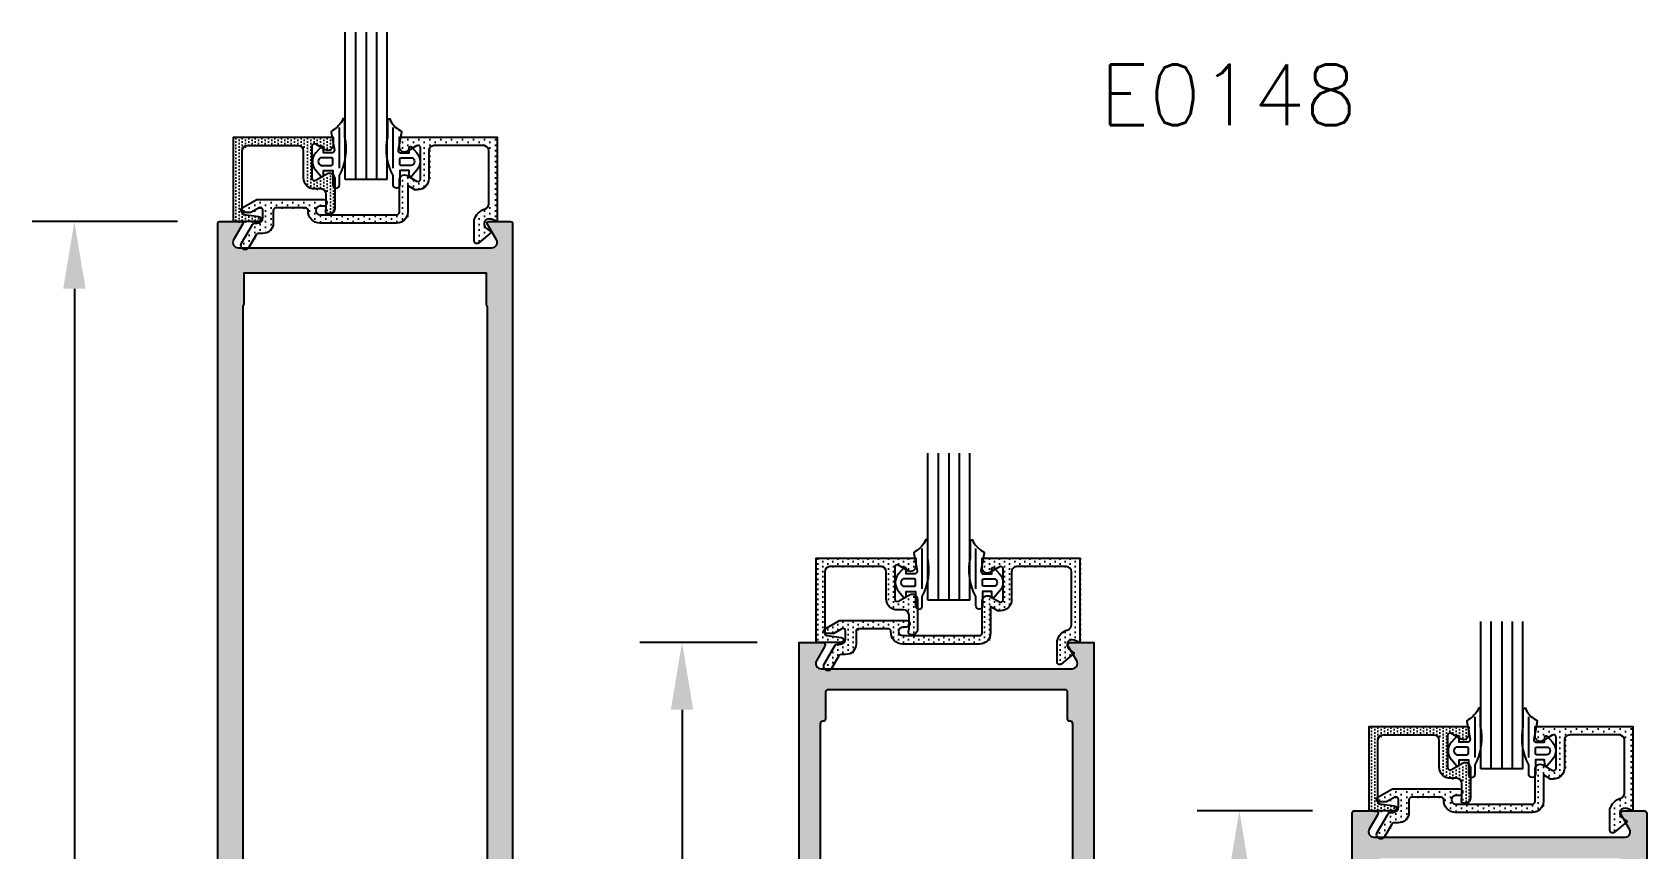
# Model space of a CAD drawing. Extents: x 0 to 130, y 0 to 90.
# Drawn here: x 63.641 to 66.039, y 34.424 to 35.636 of the extents above; entities that cross this region are included whole.
import ezdxf
from ezdxf.enums import TextEntityAlignment as Align

# ---------------------------------------------------------------- set-up
doc = ezdxf.new("R2010")
doc.units = 0
doc.header["$MEASUREMENT"] = 0
doc.header["$PDMODE"] = 3
doc.layers.get('DEFPOINTS').update_dxf_attribs({"linetype": 'CONTINUOUS'})
for name, color, linetype in [('R-ANNO-DIMS', 3, 'CONTINUOUS'), ('R-ANNO-TEXT', 6, 'CONTINUOUS'), ('R-DET1', 4, 'CONTINUOUS'), ('R-DET2', 2, 'CONTINUOUS'), ('R-OTLN', 1, 'CONTINUOUS'), ('R-PAT1', 5, 'CONTINUOUS')]:
    doc.layers.add(name, color=color, linetype=linetype)
doc.styles.get("Standard").update_dxf_attribs({"font": 'simplex'})
doc.dimstyles.new('1-4SIZE', dxfattribs={"dimtxt": 0.08, "dimasz": 0.1, "dimexe": 0.0625, "dimexo": 0.0625, "dimgap": 0.062, "dimtad": 0, "dimdec": 5, "dimlfac": 4, "dimzin": 4, "dimtxsty": 'STANDARD', "dimcen": 0, "dimclrd": 256, "dimclre": 256, "dimclrt": 256, "dimazin": 3, "dimtfac": 1, "dimtdec": 5, "dimtofl": 0, "dimtmove": 0, "dimatfit": 3, "dimtolj": 1, "dimtzin": 4})
pattern_1 = [(270, (63.045252, 31.820395), (0.0075, -0.00375), [0, -0.0075])]
pattern_2 = [(0, (63.045252, 31.820395), (0.0040625, 0.008125), [0, -0.008125])]

# ---------------------------------------------------------------- blocks, each defined once
blk = doc.blocks.new('*D105')
at = {"layer": 'DEFPOINTS', "color": 0}
for p in [(65.4339, 34.4801), (65.6052, 34.4801), (65.6092, 32.8551)]:
    blk.add_point(p, dxfattribs=at)
at = {"layer": 'R-ANNO-DIMS'}
for p, q in [((65.5427, 34.4801), (65.3714, 34.4801)), ((65.4339, 34.3801), (65.4339, 33.9296)), ((65.4339, 32.9551), (65.4339, 33.4056)), ((65.5467, 32.8551), (65.3714, 32.8551))]:
    blk.add_line(p, q, dxfattribs=at)
for points in [[(65.4172, 34.3801), (65.4505, 34.3801), (65.4339, 34.4801)], [(65.4172, 32.9551), (65.4505, 32.9551), (65.4339, 32.8551)]]:
    blk.add_solid(points, dxfattribs=at)
at = {"layer": 'R-ANNO-DIMS', "insert": (65.4339, 33.6676), "char_height": 0.08, "attachment_point": 5, "rotation": 90}
blk.add_mtext('\\A1;6 1/2"', dxfattribs=at)
blk = doc.blocks.new('*D108')
at = {"layer": 'DEFPOINTS', "color": 0}
for p in [(63.7037, 35.3551), (63.9192, 35.3551), (63.9204, 32.8551)]:
    blk.add_point(p, dxfattribs=at)
at = {"layer": 'R-ANNO-DIMS'}
for p, q in [((63.8567, 35.3551), (63.6412, 35.3551)), ((63.7037, 35.2551), (63.7037, 34.2509)), ((63.7037, 32.9551), (63.7037, 33.9593)), ((63.8579, 32.8551), (63.6412, 32.8551))]:
    blk.add_line(p, q, dxfattribs=at)
for points in [[(63.687, 35.2551), (63.7204, 35.2551), (63.7037, 35.3551)], [(63.687, 32.9551), (63.7204, 32.9551), (63.7037, 32.8551)]]:
    blk.add_solid(points, dxfattribs=at)
at = {"layer": 'R-ANNO-DIMS', "insert": (63.7037, 34.1051), "char_height": 0.08, "attachment_point": 5, "rotation": 90}
blk.add_mtext('\\A1;10"', dxfattribs=at)
blk = doc.blocks.new('*D109')
at = {"layer": 'DEFPOINTS', "color": 0}
for p in [(64.7803, 34.7301), (64.6062, 32.8551), (64.788, 32.8551)]:
    blk.add_point(p, dxfattribs=at)
at = {"layer": 'R-ANNO-DIMS'}
for p, q in [((64.7178, 34.7301), (64.5437, 34.7301)), ((64.6062, 34.6301), (64.6062, 34.0546)), ((64.6062, 32.9551), (64.6062, 33.5306)), ((64.7255, 32.8551), (64.5437, 32.8551))]:
    blk.add_line(p, q, dxfattribs=at)
for points in [[(64.5895, 34.6301), (64.6228, 34.6301), (64.6062, 34.7301)], [(64.5895, 32.9551), (64.6228, 32.9551), (64.6062, 32.8551)]]:
    blk.add_solid(points, dxfattribs=at)
at = {"layer": 'R-ANNO-DIMS', "insert": (64.6062, 33.7926), "char_height": 0.08, "attachment_point": 5, "rotation": 90}
blk.add_mtext('\\A1;7 1/2"', dxfattribs=at)

msp = doc.modelspace()

# ---------------------------------------------------------------- hatches: boundary and pattern name
at = {"layer": 'R-PAT1'}
h = msp.add_hatch(dxfattribs=at)
h.set_pattern_fill('DOTS', color=256, scale=0.0775, angle=270, style=0)
h.set_pattern_definition([(90, (65.4401453, 35.5774877), (-0.00484375, 0.002421875), [0, -0.00484375])])
edge = h.paths.add_edge_path()
edge.add_line((63.957652, 35.364773), (63.979066, 35.3621437))
edge.add_arc((63.978609, 35.3584217), 0.00375, -90, 83.0001558, ccw=False)
edge.add_line((63.978609, 35.3546717), (63.9418592, 35.3546717))
edge.add_line((63.9418592, 35.3546717), (63.9418592, 35.4796717))
edge.add_line((63.9418592, 35.4796717), (64.0896091, 35.4796717))
edge.add_line((64.0896091, 35.4796717), (64.0896095, 35.4678451))
edge.add_arc((64.0818595, 35.4678451), 0.00775, -120.0000069, 0, ccw=False)
edge.add_line((64.0779845, 35.4611334), (64.063984, 35.4692163))
edge.add_arc((64.062109, 35.4659687), 0.00375, 60.0000171, 179.9999618)
edge.add_line((64.058359, 35.4659687), (64.058359, 35.4191813))
edge.add_arc((64.062109, 35.4191813), 0.00375, 180, 299.9999638)
edge.add_line((64.063984, 35.4159337), (64.080484, 35.42546))
edge.add_arc((64.0843591, 35.4187484), 0.00775, 0, 120.0006287, ccw=False)
edge.add_line((64.0921091, 35.4187484), (64.0921091, 35.3736718))
edge.add_arc((64.0843591, 35.3736718), 0.00775, -90, 0, ccw=False)
edge.add_line((64.0843591, 35.3659218), (64.0825127, 35.3659217))
edge.add_arc((64.0825127, 35.3696717), 0.00375, 171.9497387, 270, ccw=False)
edge.add_line((64.0787997, 35.3701968), (64.0796087, 35.3759217))
edge.add_line((64.0796087, 35.3759217), (64.0796092, 35.3951814))
edge.add_arc((64.0718592, 35.3951814), 0.00775, 0, 90)
edge.add_line((64.0718592, 35.4029314), (64.0621562, 35.4029314))
edge.add_arc((64.062109, 35.4191813), 0.01625, -180.1308104, -89.8334012, ccw=False)
edge.add_line((64.045859, 35.4192184), (64.0458587, 35.4594217))
edge.add_arc((64.0381087, 35.4594217), 0.00775, 0, 90)
edge.add_line((64.0381087, 35.4671717), (63.9621095, 35.4671717))
edge.add_arc((63.9621095, 35.4594217), 0.00775, 90, 180)
edge.add_line((63.9543595, 35.4594217), (63.9543587, 35.3684951))
edge.add_arc((63.9581087, 35.3684951), 0.00375, 180, 263.0001558)
h = msp.add_hatch(dxfattribs=at)
h.set_pattern_fill('DOTS', color=256, scale=0.13, angle=270, style=0)
h.set_pattern_definition([(270, (63.045252, 31.820395), (0.008125, -0.0040625), [0, -0.008125])])
edge = h.paths.add_edge_path()
edge.add_arc((64.0757055, 35.3822364), 0.005, -90, -7.4232191, ccw=False)
edge.add_line((64.0757055, 35.3772364), (64.0702057, 35.3772365))
edge.add_arc((64.0702057, 35.3709865), 0.00625, 90, 269.9977082)
edge.add_line((64.0702055, 35.3647365), (64.1278104, 35.3647364))
edge.add_line((64.1278104, 35.3647364), (64.1844348, 35.3647364))
edge.add_arc((64.1844348, 35.3684864), 0.00375, -90, 0)
edge.add_line((64.1881848, 35.3684864), (64.1881852, 35.4161129))
edge.add_arc((64.1959352, 35.4161129), 0.00775, 60.0000115, 180, ccw=False)
edge.add_line((64.1998102, 35.4228246), (64.2138098, 35.4147417))
edge.add_arc((64.2156848, 35.4179892), 0.00375, 239.9998452, 360)
edge.add_line((64.2194348, 35.4179892), (64.2194348, 35.4634864))
edge.add_arc((64.2156848, 35.4634864), 0.00375, 0, 120.0000593)
edge.add_line((64.2138098, 35.466734), (64.1998102, 35.4586512))
edge.add_arc((64.1959352, 35.4653629), 0.00775, -180, -59.9999931, ccw=False)
edge.add_line((64.1881852, 35.4653629), (64.1881856, 35.4797364))
edge.add_line((64.1881856, 35.4797364), (64.333435, 35.4797364))
edge.add_line((64.333435, 35.4797364), (64.333435, 35.3547364))
edge.add_line((64.333435, 35.3547364), (64.3248117, 35.3581829))
edge.add_arc((64.3219356, 35.3509864), 0.00775, 68.2153908, 232.5250917)
edge.add_line((64.3172204, 35.3448359), (64.3249587, 35.3388296))
edge.add_line((64.3249587, 35.3388296), (64.3055961, 35.3225827))
edge.add_arc((64.3031854, 35.3254552), 0.00375, -180, -49.9946949, ccw=False)
edge.add_line((64.2994354, 35.3254552), (64.2994362, 35.3568466))
edge.add_arc((64.3219355, 35.3509864), 0.02325, 106.394862, 165.4011381, ccw=False)
edge.add_arc((64.3131856, 35.3807259), 0.00775, -73.6050192, 0)
edge.add_line((64.3209356, 35.3807259), (64.3209356, 35.4594865))
edge.add_arc((64.3131856, 35.4594865), 0.00775, 0, 89.9999815)
edge.add_line((64.3131856, 35.4672365), (64.239685, 35.4672365))
edge.add_arc((64.239685, 35.4594865), 0.00775, 90, 180.000037)
edge.add_line((64.231935, 35.4594865), (64.2319348, 35.4179892))
edge.add_arc((64.2156848, 35.4179892), 0.01625, -90.245403, 0, ccw=False)
edge.add_line((64.2156152, 35.4017394), (64.2113303, 35.4017392))
edge.add_line((64.2113303, 35.4017392), (64.2006854, 35.4078851))
edge.add_line((64.2006854, 35.4078851), (64.2006848, 35.3684865))
edge.add_arc((64.1844348, 35.3684865), 0.01625, -90, 0, ccw=False)
edge.add_line((64.1844348, 35.3522365), (64.0702057, 35.3522364))
edge.add_arc((64.0702057, 35.3697364), 0.0175001, 176.6276803, 270, ccw=False)
edge.add_arc((64.0489916, 35.3709857), 0.0037508, -3.3599374, 89.9947443)
edge.add_line((64.048992, 35.3747365), (64.0046852, 35.3747364))
edge.add_arc((64.0046852, 35.3709865), 0.00375, 90, 180)
edge.add_line((64.0009353, 35.3709865), (64.0009355, 35.3522364))
edge.add_arc((63.9854355, 35.3522364), 0.0155, -90, 0, ccw=False)
edge.add_line((63.9854355, 35.3367364), (63.978671, 35.3367364))
edge.add_arc((63.978671, 35.3329864), 0.00375, 90, 149.9992722)
edge.add_line((63.9754234, 35.3348615), (63.9646149, 35.3161409))
edge.add_arc((63.9591855, 35.3192364), 0.0062499, -210.3387913, -29.6895913, ccw=False)
edge.add_line((63.9537915, 35.3223933), (63.9699379, 35.3503615))
edge.add_arc((63.9731855, 35.3484864), 0.00375, 90, 149.9992722, ccw=False)
edge.add_line((63.9731855, 35.3522364), (63.977685, 35.3522364))
edge.add_arc((63.977685, 35.3599864), 0.00775, -90, 0)
edge.add_line((63.985435, 35.3599864), (63.9854345, 35.3714862))
edge.add_arc((63.9816847, 35.3714862), 0.0037497, 0, 119.9997728)
edge.add_line((63.9798099, 35.3747336), (63.9676895, 35.3677364))
edge.add_line((63.9676895, 35.3677364), (63.956685, 35.3677364))
edge.add_arc((63.956685, 35.3714864), 0.00375, -240.0000362, -90, ccw=False)
edge.add_line((63.95481, 35.374734), (63.9764652, 35.3872363))
edge.add_line((63.9764652, 35.3872363), (64.0757055, 35.3872363))
edge.add_arc((64.0757055, 35.3822364), 0.0049999, -7.4232191, 90, ccw=False)
h = msp.add_hatch(dxfattribs=at)
h.set_pattern_fill('DOTS', color=256, scale=0.13, style=0)
h.set_pattern_definition(pattern_2)
edge = h.paths.add_edge_path(flags=16)
edge.add_arc((64.3189146, 33.3695648), 0.0037517, 143.1323056, 179.9932141)
edge.add_line((64.315163, 33.3695652), (64.3151639, 33.2868165))
edge.add_arc((64.3114139, 33.2868164), 0.00375, -90, 0.0006624, ccw=False)
edge.add_line((64.3114139, 33.2830664), (64.252664, 33.2830664))
edge.add_line((64.252664, 33.2830664), (64.2445123, 33.2912181))
edge.add_arc((64.2418607, 33.2885664), 0.00375, 45, 90)
edge.add_line((64.2418607, 33.2923164), (64.028967, 33.2923164))
edge.add_arc((64.028967, 33.2885664), 0.00375, 90, 135)
edge.add_line((64.0263154, 33.2912181), (64.0181637, 33.2830664))
edge.add_line((64.0181637, 33.2830664), (63.959414, 33.2830664))
edge.add_arc((63.959414, 33.2868164), 0.00375, 179.9995032, 270, ccw=False)
edge.add_line((63.955664, 33.2868164), (63.9556647, 33.3695652))
edge.add_arc((63.9519147, 33.3695653), 0.00375, 359.9992361, 396.6237704)
edge.add_line((63.9549243, 33.3718024), (63.9549043, 33.3718293))
edge.add_arc((63.957914, 33.3740664), 0.00375, 180, 216.6237704, ccw=False)
edge.add_line((63.954164, 33.3740664), (63.954164, 35.2280665))
edge.add_arc((63.957914, 35.2280665), 0.00375, 143.1301024, 180, ccw=False)
edge.add_line((63.954914, 35.2303165), (63.9549393, 35.2303511))
edge.add_arc((63.951914, 35.2325669), 0.00375, 323.7811627, 360)
edge.add_line((63.955664, 35.2325669), (63.955664, 35.2785665))
edge.add_line((63.955664, 35.2785665), (64.135414, 35.2785665))
edge.add_line((64.135414, 35.2785665), (64.315164, 35.2785665))
edge.add_line((64.315164, 35.2785665), (64.315164, 35.2325662))
edge.add_arc((64.318914, 35.2325665), 0.00375, 180.0038197, 216.8698976)
edge.add_arc((64.3129121, 35.2280662), 0.0037516, 0.0039869, 36.8560607, ccw=False)
edge.add_line((64.3166637, 35.2280665), (64.316664, 33.3740664))
edge.add_arc((64.3129118, 33.3740674), 0.0037521, 323.1218465, 359.9849646, ccw=False)
edge = h.paths.add_edge_path()
edge.add_arc((63.920414, 32.8588165), 0.00375, 180, 270, ccw=False)
edge.add_line((63.916664, 32.8588165), (63.916664, 35.3525667))
edge.add_arc((63.919164, 35.3525667), 0.0025, 90, 180, ccw=False)
edge.add_line((63.919164, 35.3550667), (63.9517892, 35.3550667))
edge.add_arc((63.9517892, 35.3525667), 0.0025, -30.1982213, 90, ccw=False)
edge.add_line((63.95395, 35.3513093), (63.9402184, 35.3277144))
edge.add_arc((63.9469167, 35.3238162), 0.00775, 149.8017787, 270)
edge.add_line((63.9469167, 35.3160662), (64.135414, 35.3160662))
edge.add_line((64.135414, 35.3160662), (64.323911, 35.3160662))
edge.add_arc((64.323911, 35.3238162), 0.00775, 270, 390.1977677)
edge.add_line((64.3306093, 35.3277144), (64.3168779, 35.3513093))
edge.add_arc((64.3190387, 35.3525667), 0.0025, 90, 210.1977677, ccw=False)
edge.add_line((64.3190387, 35.3550667), (64.351664, 35.3550667))
edge.add_arc((64.351664, 35.3525667), 0.0025, 0, 90, ccw=False)
edge.add_line((64.354164, 35.3525667), (64.354164, 32.8628165))
edge.add_arc((64.346414, 32.8628165), 0.00775, -90, 0, ccw=False)
edge.add_line((64.346414, 32.8550665), (64.3306637, 32.8550665))
edge.add_arc((64.3306637, 32.8628165), 0.00775, 180, 270, ccw=False)
edge.add_line((64.3229137, 32.8628165), (64.3229137, 33.2455664))
edge.add_line((64.3229137, 33.2455664), (64.135414, 33.2455664))
edge.add_line((64.135414, 33.2455664), (63.947914, 33.2455664))
edge.add_line((63.947914, 33.2455664), (63.947914, 32.8588165))
edge.add_arc((63.944164, 32.8588165), 0.00375, -90, 0, ccw=False)
edge.add_line((63.944164, 32.8550665), (63.920414, 32.8550665))
h = msp.add_hatch(dxfattribs=at)
h.set_pattern_fill('DOTS', color=256, scale=0.12, angle=270, style=0)
h.set_pattern_definition(pattern_1)
edge = h.paths.add_edge_path()
edge.add_line((64.8231547, 34.7397733), (64.8445687, 34.7371439))
edge.add_arc((64.8441117, 34.7334219), 0.00375, -90, 83.0001558, ccw=False)
edge.add_line((64.8441117, 34.7296719), (64.8073619, 34.729672))
edge.add_line((64.8073619, 34.729672), (64.8073619, 34.854672))
edge.add_line((64.8073619, 34.854672), (64.9551118, 34.854672))
edge.add_line((64.9551118, 34.854672), (64.9551122, 34.8428453))
edge.add_arc((64.9473622, 34.8428453), 0.00775, -120.0000069, 0, ccw=False)
edge.add_line((64.9434872, 34.8361336), (64.9294867, 34.8442166))
edge.add_arc((64.9276117, 34.840969), 0.00375, 60.0000171, 179.9999618)
edge.add_line((64.9238617, 34.840969), (64.9238617, 34.7941816))
edge.add_arc((64.9276117, 34.7941816), 0.00375, 180, 299.9999638)
edge.add_line((64.9294867, 34.790934), (64.9459867, 34.8004603))
edge.add_arc((64.9498618, 34.7937486), 0.00775, 0, 120.0006287, ccw=False)
edge.add_line((64.9576118, 34.7937486), (64.9576118, 34.748672))
edge.add_arc((64.9498618, 34.748672), 0.00775, -90, 0, ccw=False)
edge.add_line((64.9498618, 34.740922), (64.9480154, 34.740922))
edge.add_arc((64.9480154, 34.7446719), 0.00375, 171.9497387, 270, ccw=False)
edge.add_line((64.9443024, 34.7451971), (64.9451114, 34.750922))
edge.add_line((64.9451114, 34.750922), (64.9451119, 34.7701817))
edge.add_arc((64.9373619, 34.7701817), 0.00775, 0, 90)
edge.add_line((64.9373619, 34.7779317), (64.9276589, 34.7779316))
edge.add_arc((64.9276117, 34.7941816), 0.01625, -180.1308104, -89.8334012, ccw=False)
edge.add_line((64.9113617, 34.7942187), (64.9113614, 34.834422))
edge.add_arc((64.9036114, 34.834422), 0.00775, 0, 90)
edge.add_line((64.9036114, 34.842172), (64.8276122, 34.842172))
edge.add_arc((64.8276122, 34.834422), 0.00775, 90, 180)
edge.add_line((64.8198622, 34.834422), (64.8198614, 34.7434953))
edge.add_arc((64.8236114, 34.7434953), 0.00375, 180, 263.0001558)
h = msp.add_hatch(dxfattribs=at)
h.set_pattern_fill('DOTS', color=256, scale=0.12, angle=270, style=0)
h.set_pattern_definition(pattern_1)
edge = h.paths.add_edge_path()
edge.add_arc((64.9412082, 34.7572367), 0.005, -90, -7.4232191, ccw=False)
edge.add_line((64.9412082, 34.7522367), (64.9357084, 34.7522367))
edge.add_arc((64.9357084, 34.7459867), 0.00625, 90, 269.9977082)
edge.add_line((64.9357082, 34.7397367), (64.9933131, 34.7397367))
edge.add_line((64.9933131, 34.7397367), (65.0499375, 34.7397366))
edge.add_arc((65.0499375, 34.7434866), 0.00375, -90, 0)
edge.add_line((65.0536875, 34.7434866), (65.0536879, 34.7911131))
edge.add_arc((65.0614379, 34.7911131), 0.00775, 60.0000115, 180, ccw=False)
edge.add_line((65.0653129, 34.7978248), (65.0793125, 34.7897419))
edge.add_arc((65.0811875, 34.7929895), 0.00375, 239.9998452, 360)
edge.add_line((65.0849375, 34.7929895), (65.0849375, 34.8384867))
edge.add_arc((65.0811875, 34.8384867), 0.00375, 0, 120.0000593)
edge.add_line((65.0793125, 34.8417343), (65.0653129, 34.8336514))
edge.add_arc((65.0614379, 34.8403631), 0.00775, -180, -59.9999931, ccw=False)
edge.add_line((65.0536878, 34.8403631), (65.0536883, 34.8547367))
edge.add_line((65.0536883, 34.8547367), (65.1989377, 34.8547367))
edge.add_line((65.1989377, 34.8547367), (65.1989377, 34.7297367))
edge.add_line((65.1989377, 34.7297367), (65.1903144, 34.7331832))
edge.add_arc((65.1874383, 34.7259867), 0.00775, 68.2153908, 232.5250917)
edge.add_line((65.1827231, 34.7198361), (65.1904614, 34.7138298))
edge.add_line((65.1904614, 34.7138298), (65.1710988, 34.697583))
edge.add_arc((65.1686881, 34.7004554), 0.00375, -180, -49.9946949, ccw=False)
edge.add_line((65.1649381, 34.7004554), (65.1649389, 34.7318468))
edge.add_arc((65.1874382, 34.7259867), 0.02325, 106.394862, 165.4011381, ccw=False)
edge.add_arc((65.1786883, 34.7557262), 0.00775, -73.6050192, 0)
edge.add_line((65.1864383, 34.7557262), (65.1864383, 34.8344867))
edge.add_arc((65.1786883, 34.8344867), 0.00775, 0, 89.9999815)
edge.add_line((65.1786883, 34.8422367), (65.1051877, 34.8422367))
edge.add_arc((65.1051877, 34.8344867), 0.00775, 90, 180.000037)
edge.add_line((65.0974377, 34.8344867), (65.0974375, 34.7929895))
edge.add_arc((65.0811875, 34.7929895), 0.01625, -90.245403, 0, ccw=False)
edge.add_line((65.0811179, 34.7767396), (65.076833, 34.7767395))
edge.add_line((65.076833, 34.7767395), (65.0661881, 34.7828854))
edge.add_line((65.0661881, 34.7828854), (65.0661875, 34.7434867))
edge.add_arc((65.0499375, 34.7434867), 0.01625, -90, 0, ccw=False)
edge.add_line((65.0499375, 34.7272367), (64.9357084, 34.7272366))
edge.add_arc((64.9357084, 34.7447367), 0.0175001, 176.6276803, 270, ccw=False)
edge.add_arc((64.9144943, 34.7459859), 0.0037508, -3.3599374, 89.9947443)
edge.add_line((64.9144947, 34.7497367), (64.8701879, 34.7497367))
edge.add_arc((64.8701879, 34.7459867), 0.00375, 90, 180)
edge.add_line((64.8664379, 34.7459867), (64.8664382, 34.7272367))
edge.add_arc((64.8509382, 34.7272367), 0.0155, -90, 0, ccw=False)
edge.add_line((64.8509382, 34.7117367), (64.8441737, 34.7117367))
edge.add_arc((64.8441737, 34.7079867), 0.00375, 90, 149.9992722)
edge.add_line((64.8409261, 34.7098617), (64.8301176, 34.6911411))
edge.add_arc((64.8246882, 34.6942367), 0.0062499, -210.3387913, -29.6895913, ccw=False)
edge.add_line((64.8192942, 34.6973936), (64.8354406, 34.7253617))
edge.add_arc((64.8386882, 34.7234867), 0.00375, 90, 149.9992722, ccw=False)
edge.add_line((64.8386882, 34.7272367), (64.8431877, 34.7272367))
edge.add_arc((64.8431877, 34.7349867), 0.00775, -90, 0)
edge.add_line((64.8509377, 34.7349867), (64.8509372, 34.7464865))
edge.add_arc((64.8471874, 34.7464865), 0.0037497, 0, 119.9997728)
edge.add_line((64.8453126, 34.7497339), (64.8331922, 34.7427367))
edge.add_line((64.8331922, 34.7427367), (64.8221877, 34.7427367))
edge.add_arc((64.8221877, 34.7464867), 0.00375, -240.0000362, -90, ccw=False)
edge.add_line((64.8203127, 34.7497343), (64.8419679, 34.7622366))
edge.add_line((64.8419679, 34.7622366), (64.9412082, 34.7622366))
edge.add_arc((64.9412082, 34.7572367), 0.0049999, -7.4232191, 90, ccw=False)
h = msp.add_hatch(dxfattribs=at)
h.set_pattern_fill('DOTS', color=256, scale=0.13, style=0)
h.set_pattern_definition(pattern_2)
edge = h.paths.add_edge_path(flags=16)
edge.add_arc((65.1825174, 33.3513165), 0.00375, 90, 180, ccw=False)
edge.add_line((65.1825174, 33.3550665), (65.1827674, 33.3550665))
edge.add_arc((65.1827674, 33.3588165), 0.00375, 270, 360)
edge.add_line((65.1865174, 33.3588165), (65.1865174, 34.6093165))
edge.add_arc((65.1827674, 34.6093165), 0.00375, 0, 90)
edge.add_line((65.1827674, 34.6130665), (65.1825174, 34.6130665))
edge.add_arc((65.1825174, 34.6168165), 0.00375, 180, 270, ccw=False)
edge.add_line((65.1787674, 34.6168165), (65.1787674, 34.6560665))
edge.add_arc((65.1750174, 34.6560665), 0.00375, 0, 90)
edge.add_line((65.1750174, 34.6598165), (64.8230174, 34.6598165))
edge.add_arc((64.8230174, 34.6560665), 0.00375, 90, 180)
edge.add_line((64.8192674, 34.6560665), (64.8192674, 34.6168165))
edge.add_arc((64.8155174, 34.6168165), 0.00375, -90, 0, ccw=False)
edge.add_line((64.8155174, 34.6130665), (64.8152674, 34.6130665))
edge.add_arc((64.8152674, 34.6093165), 0.00375, 90, 180)
edge.add_line((64.8115174, 34.6093165), (64.8115174, 33.3588165))
edge.add_arc((64.8152674, 33.3588165), 0.00375, 180, 270)
edge.add_line((64.8152674, 33.3550665), (64.8155924, 33.3550665))
edge.add_arc((64.8155924, 33.3513165), 0.00375, 0, 90, ccw=False)
edge.add_line((64.8193424, 33.3513165), (64.8193424, 33.2808165))
edge.add_arc((64.8230924, 33.2808165), 0.00375, 180, 270)
edge.add_line((64.8230924, 33.2770665), (64.8802891, 33.2770665))
edge.add_arc((64.8802891, 33.2808165), 0.00375, 270, 315)
edge.add_line((64.8829408, 33.2781648), (64.8962441, 33.2914681))
edge.add_arc((64.8988957, 33.2888165), 0.00375, 90, 135, ccw=False)
edge.add_line((64.8988957, 33.2925665), (65.0991391, 33.2925665))
edge.add_arc((65.0991391, 33.2888165), 0.00375, 45, 90, ccw=False)
edge.add_line((65.1017908, 33.2914681), (65.1150941, 33.2781648))
edge.add_arc((65.1177457, 33.2808165), 0.00375, 225, 270)
edge.add_line((65.1177457, 33.2770665), (65.1750174, 33.2770665))
edge.add_arc((65.1750174, 33.2808165), 0.00375, 270, 360)
edge.add_line((65.1787674, 33.2808165), (65.1787674, 33.3513165))
edge = h.paths.add_edge_path()
edge.add_line((64.7802674, 32.8628165), (64.7802674, 34.7300665))
edge.add_line((64.7802674, 34.7300665), (64.8150174, 34.7300665))
edge.add_arc((64.8150174, 34.7263165), 0.00375, -30, 90, ccw=False)
edge.add_line((64.818265, 34.7244415), (64.8057077, 34.7026915))
edge.add_arc((64.8124194, 34.6988165), 0.00775, 150, 270)
edge.add_line((64.8124194, 34.6910665), (65.1856155, 34.6910665))
edge.add_arc((65.1856155, 34.6988165), 0.00775, 270, 390)
edge.add_line((65.1923272, 34.7026915), (65.1797698, 34.7244415))
edge.add_arc((65.1830174, 34.7263165), 0.00375, 90, 210, ccw=False)
edge.add_line((65.1830174, 34.7300665), (65.2177674, 34.7300665))
edge.add_line((65.2177674, 34.7300665), (65.2177674, 32.8628165))
edge.add_arc((65.2100174, 32.8628165), 0.00775, -90, 0, ccw=False)
edge.add_line((65.2100174, 32.8550665), (65.1942674, 32.8550665))
edge.add_arc((65.1942674, 32.8628165), 0.00775, 180, 270, ccw=False)
edge.add_line((65.1865174, 32.8628165), (65.1865174, 33.2420665))
edge.add_arc((65.1827674, 33.2420665), 0.00375, 0, 90)
edge.add_line((65.1827674, 33.2458165), (64.8152674, 33.2458165))
edge.add_arc((64.8152674, 33.2420665), 0.00375, 90, 180)
edge.add_line((64.8115174, 33.2420665), (64.8115174, 32.8628165))
edge.add_arc((64.8037674, 32.8628165), 0.00775, -90, 0, ccw=False)
edge.add_line((64.8037674, 32.8550665), (64.7880174, 32.8550665))
edge.add_arc((64.7880174, 32.8628165), 0.00775, 180, 270, ccw=False)
h = msp.add_hatch(dxfattribs=at)
h.set_pattern_fill('DOTS', color=256, scale=0.0775, angle=270, style=0)
h.set_pattern_definition([(90, (67.1268004, 34.702488), (-0.00484375, 0.002421875), [0, -0.00484375])])
edge = h.paths.add_edge_path()
edge.add_line((65.644307, 34.4897733), (65.665721, 34.4871439))
edge.add_arc((65.665264, 34.4834219), 0.00375, -90, 83.0001558, ccw=False)
edge.add_line((65.665264, 34.4796719), (65.6285143, 34.479672))
edge.add_line((65.6285143, 34.479672), (65.6285143, 34.604672))
edge.add_line((65.6285143, 34.604672), (65.7762641, 34.604672))
edge.add_line((65.7762641, 34.604672), (65.7762645, 34.5928453))
edge.add_arc((65.7685145, 34.5928453), 0.00775, -120.0000069, 0, ccw=False)
edge.add_line((65.7646395, 34.5861336), (65.750639, 34.5942166))
edge.add_arc((65.748764, 34.590969), 0.00375, 60.0000171, 179.9999618)
edge.add_line((65.745014, 34.590969), (65.745014, 34.5441816))
edge.add_arc((65.748764, 34.5441816), 0.00375, 180, 299.9999638)
edge.add_line((65.750639, 34.540934), (65.767139, 34.5504603))
edge.add_arc((65.7710141, 34.5437486), 0.00775, 0, 120.0006287, ccw=False)
edge.add_line((65.7787642, 34.5437486), (65.7787641, 34.498672))
edge.add_arc((65.7710141, 34.498672), 0.00775, -90, 0, ccw=False)
edge.add_line((65.7710141, 34.490922), (65.7691678, 34.490922))
edge.add_arc((65.7691678, 34.4946719), 0.00375, 171.9497387, 270, ccw=False)
edge.add_line((65.7654548, 34.4951971), (65.7662638, 34.500922))
edge.add_line((65.7662638, 34.500922), (65.7662643, 34.5201817))
edge.add_arc((65.7585143, 34.5201817), 0.00775, 0, 90)
edge.add_line((65.7585143, 34.5279317), (65.7488113, 34.5279316))
edge.add_arc((65.748764, 34.5441816), 0.01625, -180.1308104, -89.8334012, ccw=False)
edge.add_line((65.732514, 34.5442187), (65.7325138, 34.584422))
edge.add_arc((65.7247638, 34.584422), 0.00775, 0, 90)
edge.add_line((65.7247638, 34.592172), (65.6487645, 34.592172))
edge.add_arc((65.6487645, 34.584422), 0.00775, 90, 180)
edge.add_line((65.6410145, 34.584422), (65.6410138, 34.4934953))
edge.add_arc((65.6447638, 34.4934953), 0.00375, 180, 263.0001558)
h = msp.add_hatch(dxfattribs=at)
h.set_pattern_fill('DOTS', color=256, scale=0.13, angle=270, style=0)
h.set_pattern_definition([(270, (64.731907, 30.945395), (0.008125, -0.0040625), [0, -0.008125])])
edge = h.paths.add_edge_path()
edge.add_arc((65.7623605, 34.5072367), 0.005, -90, -7.4232191, ccw=False)
edge.add_line((65.7623605, 34.5022367), (65.7568608, 34.5022367))
edge.add_arc((65.7568608, 34.4959867), 0.00625, 90, 269.9977082)
edge.add_line((65.7568605, 34.4897367), (65.8144655, 34.4897367))
edge.add_line((65.8144655, 34.4897367), (65.8710899, 34.4897366))
edge.add_arc((65.8710899, 34.4934866), 0.00375, -90, 0)
edge.add_line((65.8748399, 34.4934866), (65.8748402, 34.5411131))
edge.add_arc((65.8825902, 34.5411131), 0.00775, 60.0000115, 180, ccw=False)
edge.add_line((65.8864652, 34.5478248), (65.9004649, 34.5397419))
edge.add_arc((65.9023399, 34.5429895), 0.00375, 239.9998452, 360)
edge.add_line((65.9060898, 34.5429895), (65.9060899, 34.5884867))
edge.add_arc((65.9023399, 34.5884867), 0.00375, 0, 120.0000593)
edge.add_line((65.9004649, 34.5917343), (65.8864652, 34.5836514))
edge.add_arc((65.8825902, 34.5903631), 0.00775, -180, -59.9999931, ccw=False)
edge.add_line((65.8748402, 34.5903631), (65.8748407, 34.6047367))
edge.add_line((65.8748407, 34.6047367), (66.02009, 34.6047367))
edge.add_line((66.02009, 34.6047367), (66.02009, 34.4797367))
edge.add_line((66.02009, 34.4797367), (66.0114668, 34.4831832))
edge.add_arc((66.0085906, 34.4759867), 0.00775, 68.2153908, 232.5250917)
edge.add_line((66.0038754, 34.4698361), (66.0116138, 34.4638298))
edge.add_line((66.0116138, 34.4638298), (65.9922512, 34.447583))
edge.add_arc((65.9898404, 34.4504554), 0.00375, -180, -49.9946949, ccw=False)
edge.add_line((65.9860904, 34.4504554), (65.9860913, 34.4818468))
edge.add_arc((66.0085906, 34.4759867), 0.02325, 106.394862, 165.4011381, ccw=False)
edge.add_arc((65.9998407, 34.5057262), 0.00775, -73.6050192, 0)
edge.add_line((66.0075907, 34.5057262), (66.0075907, 34.5844867))
edge.add_arc((65.9998407, 34.5844867), 0.00775, 0, 89.9999815)
edge.add_line((65.9998407, 34.5922367), (65.92634, 34.5922367))
edge.add_arc((65.92634, 34.5844867), 0.00775, 90, 180.000037)
edge.add_line((65.91859, 34.5844867), (65.9185899, 34.5429895))
edge.add_arc((65.9023399, 34.5429895), 0.01625, -90.245403, 0, ccw=False)
edge.add_line((65.9022703, 34.5267396), (65.8979854, 34.5267395))
edge.add_line((65.8979854, 34.5267395), (65.8873405, 34.5328854))
edge.add_line((65.8873405, 34.5328854), (65.8873399, 34.4934867))
edge.add_arc((65.8710899, 34.4934867), 0.01625, -90, 0, ccw=False)
edge.add_line((65.8710899, 34.4772367), (65.7568608, 34.4772366))
edge.add_arc((65.7568608, 34.4947367), 0.0175001, 176.6276803, 270, ccw=False)
edge.add_arc((65.7356467, 34.4959859), 0.0037508, -3.3599374, 89.9947443)
edge.add_line((65.735647, 34.4997367), (65.6913403, 34.4997367))
edge.add_arc((65.6913403, 34.4959867), 0.00375, 90, 180)
edge.add_line((65.6875903, 34.4959867), (65.6875905, 34.4772367))
edge.add_arc((65.6720905, 34.4772367), 0.0155, -90, 0, ccw=False)
edge.add_line((65.6720905, 34.4617367), (65.665326, 34.4617367))
edge.add_arc((65.665326, 34.4579867), 0.00375, 90, 149.9992722)
edge.add_line((65.6620785, 34.4598617), (65.65127, 34.4411411))
edge.add_arc((65.6458405, 34.4442367), 0.0062499, -210.3387913, -29.6895913, ccw=False)
edge.add_line((65.6404465, 34.4473936), (65.656593, 34.4753617))
edge.add_arc((65.6598405, 34.4734867), 0.00375, 90, 149.9992722, ccw=False)
edge.add_line((65.6598405, 34.4772367), (65.66434, 34.4772367))
edge.add_arc((65.66434, 34.4849867), 0.00775, -90, 0)
edge.add_line((65.67209, 34.4849867), (65.6720895, 34.4964865))
edge.add_arc((65.6683398, 34.4964865), 0.0037497, 0, 119.9997728)
edge.add_line((65.6664649, 34.4997339), (65.6543445, 34.4927367))
edge.add_line((65.6543445, 34.4927367), (65.64334, 34.4927367))
edge.add_arc((65.64334, 34.4964867), 0.00375, -240.0000362, -90, ccw=False)
edge.add_line((65.641465, 34.4997343), (65.6631203, 34.5122366))
edge.add_line((65.6631203, 34.5122366), (65.7623605, 34.5122366))
edge.add_arc((65.7623605, 34.5072367), 0.0049999, -7.4232191, 90, ccw=False)
h = msp.add_hatch(dxfattribs=at)
h.set_pattern_fill('DOTS', color=256, scale=0.13, style=0)
h.set_pattern_definition([(0, (65.903457, 30.701045), (0.0040625, 0.008125), [0, -0.008125])])
edge = h.paths.add_edge_path(flags=16)
edge.add_line((65.70291, 33.2768165), (65.71841, 33.2923165))
edge.add_line((65.71841, 33.2923165), (65.92191, 33.2923165))
edge.add_line((65.92191, 33.2923165), (65.93741, 33.2768165))
edge.add_line((65.93741, 33.2768165), (65.99616, 33.2768165))
edge.add_arc((65.99616, 33.2805665), 0.00375, 270, 360)
edge.add_line((65.99991, 33.2805665), (65.99991, 33.3510665))
edge.add_arc((66.0036233, 33.3511032), 0.0037135, 89.4336429, 180.5663571, ccw=False)
edge.add_line((66.00366, 33.3548165), (66.00391, 33.3548165))
edge.add_arc((66.0039044, 33.3585721), 0.0037556, 270.086122, 359.913878)
edge.add_line((66.00766, 33.3585665), (66.00766, 34.3590665))
edge.add_arc((66.0039467, 34.3591032), 0.0037135, 359.4336429, 450.5663571)
edge.add_line((66.00391, 34.3628165), (66.00366, 34.3628165))
edge.add_arc((66.0036657, 34.3665721), 0.0037556, 180.086122, 269.913878, ccw=False)
edge.add_line((65.99991, 34.3665665), (65.99991, 34.4058165))
edge.add_arc((65.99616, 34.4058165), 0.00375, 360, 450)
edge.add_line((65.99616, 34.4095665), (65.64416, 34.4095665))
edge.add_arc((65.64416, 34.4058165), 0.00375, 90, 180)
edge.add_line((65.64041, 34.4058165), (65.64041, 34.3665665))
edge.add_arc((65.6366544, 34.3665721), 0.0037556, 270.086122, 359.913878, ccw=False)
edge.add_line((65.63666, 34.3628165), (65.63641, 34.3628165))
edge.add_arc((65.6363733, 34.3591032), 0.0037135, 89.4336429, 180.5663571)
edge.add_line((65.63266, 34.3590665), (65.63266, 33.3585665))
edge.add_arc((65.6364157, 33.3585721), 0.0037556, 180.086122, 269.913878)
edge.add_line((65.63641, 33.3548165), (65.63666, 33.3548165))
edge.add_arc((65.6366967, 33.3511032), 0.0037135, -0.5663571, 90.5663571, ccw=False)
edge.add_line((65.64041, 33.3510665), (65.64041, 33.2805665))
edge.add_arc((65.64416, 33.2805665), 0.00375, 180, 270)
edge.add_line((65.64416, 33.2768165), (65.70291, 33.2768165))
edge = h.paths.add_edge_path()
edge.add_line((65.60516, 34.4800665), (65.63616, 34.4800665))
edge.add_arc((65.6361624, 34.4763165), 0.00375, -29.9999932, 90.0367281, ccw=False)
edge.add_line((65.63941, 34.4744415), (65.62686, 34.4526915))
edge.add_arc((65.6335717, 34.4488165), 0.00775, 150.0000377, 269.9134495)
edge.add_line((65.63356, 34.4410665), (66.00676, 34.4410665))
edge.add_arc((66.0067483, 34.4488165), 0.00775, 270.0865505, 389.9999623)
edge.add_line((66.01346, 34.4526915), (66.000935, 34.4744165))
edge.add_arc((66.0041525, 34.4763254), 0.0037411, 89.8846311, 210.6802257, ccw=False)
edge.add_line((66.00416, 34.4800665), (66.03516, 34.4800665))
edge.add_arc((66.0351967, 34.4763532), 0.0037135, -0.5663571, 90.5663571, ccw=False)
edge.add_line((66.03891, 34.4763165), (66.03891, 32.8628165))
edge.add_arc((66.0311426, 32.8628339), 0.0077674, 270.1282234, 359.8717766, ccw=False)
edge.add_line((66.03116, 32.8550665), (66.01541, 32.8550665))
edge.add_arc((66.0154274, 32.8628339), 0.0077674, 180.1282234, 269.8717766, ccw=False)
edge.add_line((66.00766, 32.8628165), (66.00766, 33.2418165))
edge.add_arc((66.00391, 33.2418165), 0.00375, 0, 90)
edge.add_line((66.00391, 33.2455665), (65.63641, 33.2455665))
edge.add_arc((65.63641, 33.2418165), 0.00375, 90, 180)
edge.add_line((65.63266, 33.2418165), (65.63266, 32.8628165))
edge.add_arc((65.6248926, 32.8628339), 0.0077674, 270.1282234, 359.8717766, ccw=False)
edge.add_line((65.62491, 32.8550665), (65.60916, 32.8550665))
edge.add_arc((65.6091774, 32.8628339), 0.0077674, 180.1282234, 269.8717766, ccw=False)
edge.add_line((65.60141, 32.8628165), (65.60141, 34.4763165))
edge.add_arc((65.6051233, 34.4763532), 0.0037135, 89.4336429, 180.5663571, ccw=False)

# ---------------------------------------------------------------- linework, layer by layer
at = {"layer": 'R-DET1'}
for points in [[(63.9558661, 35.3651681), (63.9772801, 35.3625387, -0.940707348), (63.9768231, 35.3550667), (63.9400734, 35.3550667), (63.9400734, 35.4800667), (64.0878232, 35.4800667), (64.0878236, 35.4682401, -0.57735031), (64.0761986, 35.4615284), (64.0621981, 35.4696113, 0.577349948), (64.0565731, 35.4663637), (64.0565731, 35.4195764, 0.577350059), (64.0621981, 35.4163288), (64.0786982, 35.4258551, -0.577353927), (64.0903233, 35.4191434), (64.0903232, 35.3740668, -0.414213562), (64.0825732, 35.3663168), (64.0807269, 35.3663168, -0.455991135), (64.0770139, 35.3705919), (64.0778229, 35.3763167), (64.0778234, 35.3955764, 0.414213562), (64.0700734, 35.4033264), (64.0603704, 35.4033264, -0.415734722), (64.0440731, 35.4196135), (64.0440729, 35.4598168, 0.414213562), (64.0363229, 35.4675668), (63.9603236, 35.4675668, 0.414213562), (63.9525736, 35.4598168), (63.9525729, 35.3688901, 0.378866886), (63.9558659, 35.3651681)], [(64.0788777, 35.3819854, -0.376755875), (64.0739196, 35.3776314), (64.0684199, 35.3776315, 0.99998), (64.0684196, 35.3651315), (64.1260246, 35.3651315), (64.182649, 35.3651314, 0.414213562), (64.186399, 35.3688814), (64.1863993, 35.4165079, -0.577350202), (64.1980243, 35.4232196), (64.212024, 35.4151367, 0.57735117), (64.2176489, 35.4183843), (64.217649, 35.4638814, 0.577350614), (64.212024, 35.467129), (64.1980244, 35.4590462, -0.57735031), (64.1863993, 35.4657579), (64.1863998, 35.4801315), (64.3316491, 35.4801315), (64.3316491, 35.3551315), (64.3230259, 35.358578, 0.871661996), (64.3154345, 35.3452309), (64.3231729, 35.3392246), (64.3038103, 35.3229778, -0.637102804), (64.2976495, 35.3258502), (64.2976504, 35.3572416, -0.263307312), (64.3135873, 35.3736861, 0.332680049), (64.3191498, 35.3811209), (64.3191498, 35.4598815, 0.414213468), (64.3113998, 35.4676315), (64.2378991, 35.4676315, 0.414213751), (64.2301491, 35.4598815), (64.230149, 35.4183843, -0.415468608), (64.2138294, 35.4021344), (64.2095445, 35.4021343), (64.1988996, 35.4082801), (64.198899, 35.3688815, -0.414213562), (64.182649, 35.3526315), (64.0684199, 35.3526314, -0.431559671), (64.0509501, 35.3711609, 0.431468381), (64.0472061, 35.3751315), (64.0028994, 35.3751315, 0.414213562), (63.9991494, 35.3713815), (63.9991496, 35.3526315, -0.414213562), (63.9836496, 35.3371315), (63.9768851, 35.3371314, 0.267945789), (63.9736376, 35.3352565), (63.9628291, 35.3165359, -1.005681448), (63.9520056, 35.3227884), (63.9681521, 35.3507565, -0.267945789), (63.9713996, 35.3526314), (63.9758991, 35.3526314, 0.414213562), (63.9836491, 35.3603814), (63.9836486, 35.3718813, 0.577348948), (63.978024, 35.3751286), (63.9659036, 35.3681315), (63.9548991, 35.3681314, -0.767327239), (63.9530241, 35.375129), (63.9746794, 35.3876314), (64.0739196, 35.3876313, -0.452690369), (64.0788776, 35.3819855)], [(64.8213688, 34.7401683), (64.8427828, 34.737539, -0.940707348), (64.8423258, 34.730067), (64.8055761, 34.730067), (64.8055761, 34.855067), (64.9533259, 34.855067), (64.9533263, 34.8432403, -0.57735031), (64.9417013, 34.8365286), (64.9277008, 34.8446116, 0.577349948), (64.9220758, 34.841364), (64.9220758, 34.7945766, 0.577350059), (64.9277008, 34.791329), (64.9442008, 34.8008553, -0.577353927), (64.955826, 34.7941436), (64.9558259, 34.749067, -0.414213562), (64.9480759, 34.741317), (64.9462296, 34.741317, -0.455991135), (64.9425166, 34.7455921), (64.9433256, 34.751317), (64.9433261, 34.7705767, 0.414213562), (64.9355761, 34.7783267), (64.9258731, 34.7783266, -0.415734722), (64.9095758, 34.7946137), (64.9095756, 34.834817, 0.414213562), (64.9018256, 34.842567), (64.8258263, 34.842567, 0.414213562), (64.8180763, 34.834817), (64.8180756, 34.7438904, 0.378866886), (64.8213686, 34.7401683)], [(64.9443804, 34.7569857, -0.376755875), (64.9394223, 34.7526317), (64.9339226, 34.7526317, 0.99998), (64.9339223, 34.7401317), (64.9915273, 34.7401317), (65.0481517, 34.7401317, 0.414213562), (65.0519017, 34.7438817), (65.051902, 34.7915082, -0.577350202), (65.063527, 34.7982199), (65.0775267, 34.7901369, 0.57735117), (65.0831516, 34.7933845), (65.0831517, 34.8388817, 0.577350614), (65.0775266, 34.8421293), (65.063527, 34.8340464, -0.57735031), (65.051902, 34.8407582), (65.0519025, 34.8551317), (65.1971518, 34.8551317), (65.1971518, 34.7301317), (65.1885286, 34.7335782, 0.871661996), (65.1809372, 34.7202311), (65.1886756, 34.7142248), (65.1693129, 34.697978, -0.637102804), (65.1631522, 34.7008505), (65.1631531, 34.7322419, -0.263307312), (65.17909, 34.7486863, 0.332680049), (65.1846525, 34.7561212), (65.1846525, 34.8348817, 0.414213468), (65.1769025, 34.8426317), (65.1034018, 34.8426317, 0.414213751), (65.0956518, 34.8348817), (65.0956517, 34.7933845, -0.415468608), (65.0793321, 34.7771347), (65.0750472, 34.7771345), (65.0644023, 34.7832804), (65.0644017, 34.7438817, -0.414213562), (65.0481517, 34.7276317), (64.9339226, 34.7276316, -0.431559671), (64.9164528, 34.7461611, 0.431468381), (64.9127088, 34.7501317), (64.8684021, 34.7501317, 0.414213562), (64.8646521, 34.7463817), (64.8646523, 34.7276317, -0.414213562), (64.8491523, 34.7121317), (64.8423878, 34.7121317, 0.267945789), (64.8391403, 34.7102567), (64.8283318, 34.6915361, -1.005681448), (64.8175083, 34.6977886), (64.8336548, 34.7257567, -0.267945789), (64.8369023, 34.7276317), (64.8414018, 34.7276317, 0.414213562), (64.8491518, 34.7353817), (64.8491513, 34.7468815, 0.577348948), (64.8435267, 34.7501289), (64.8314063, 34.7431317), (64.8204018, 34.7431317, -0.767327239), (64.8185268, 34.7501293), (64.8401821, 34.7626316), (64.9394223, 34.7626316, -0.452690369), (64.9443803, 34.7569857)], [(65.6425212, 34.4901683), (65.6639352, 34.487539, -0.940707348), (65.6634782, 34.480067), (65.6267284, 34.480067), (65.6267284, 34.605067), (65.7744783, 34.605067), (65.7744787, 34.5932403, -0.57735031), (65.7628537, 34.5865286), (65.7488532, 34.5946116, 0.577349948), (65.7432282, 34.591364), (65.7432282, 34.5445766, 0.577350059), (65.7488532, 34.541329), (65.7653532, 34.5508553, -0.577353927), (65.7769783, 34.5441436), (65.7769783, 34.499067, -0.414213562), (65.7692283, 34.491317), (65.7673819, 34.491317, -0.455991135), (65.7636689, 34.4955921), (65.7644779, 34.501317), (65.7644784, 34.5205767, 0.414213562), (65.7567284, 34.5283267), (65.7470254, 34.5283266, -0.415734722), (65.7307282, 34.5446137), (65.7307279, 34.584817, 0.414213562), (65.7229779, 34.592567), (65.6469787, 34.592567, 0.414213562), (65.6392287, 34.584817), (65.6392279, 34.4938904, 0.378866886), (65.6425209, 34.4901683)], [(65.7655328, 34.5069857, -0.376755875), (65.7605747, 34.5026317), (65.7550749, 34.5026317, 0.99998), (65.7550747, 34.4901317), (65.8126796, 34.4901317), (65.869304, 34.4901317, 0.414213562), (65.873054, 34.4938817), (65.8730544, 34.5415082, -0.577350202), (65.8846794, 34.5482199), (65.898679, 34.5401369, 0.57735117), (65.904304, 34.5433845), (65.904304, 34.5888817, 0.577350614), (65.898679, 34.5921293), (65.8846794, 34.5840464, -0.57735031), (65.8730544, 34.5907582), (65.8730548, 34.6051317), (66.0183042, 34.6051317), (66.0183042, 34.4801317), (66.009681, 34.4835782, 0.871661996), (66.0020896, 34.4702311), (66.0098279, 34.4642248), (65.9904653, 34.447978, -0.637102804), (65.9843046, 34.4508505), (65.9843054, 34.4822419, -0.263307312), (66.0002423, 34.4986863, 0.332680049), (66.0058048, 34.5061212), (66.0058048, 34.5848817, 0.414213468), (65.9980548, 34.5926317), (65.9245542, 34.5926317, 0.414213751), (65.9168042, 34.5848817), (65.916804, 34.5433845, -0.415468608), (65.9004844, 34.5271347), (65.8961995, 34.5271345), (65.8855546, 34.5332804), (65.885554, 34.4938817, -0.414213562), (65.869304, 34.4776317), (65.7550749, 34.4776316, -0.431559671), (65.7376052, 34.4961611, 0.431468381), (65.7338612, 34.5001317), (65.6895544, 34.5001317, 0.414213562), (65.6858045, 34.4963817), (65.6858047, 34.4776317, -0.414213562), (65.6703047, 34.4621317), (65.6635402, 34.4621317, 0.267945789), (65.6602926, 34.4602567), (65.6494841, 34.4415361, -1.005681448), (65.6386607, 34.4477886), (65.6548071, 34.4757567, -0.267945789), (65.6580547, 34.4776317), (65.6625542, 34.4776317, 0.414213562), (65.6703042, 34.4853817), (65.6703037, 34.4968815, 0.577348948), (65.6646791, 34.5001289), (65.6525587, 34.4931317), (65.6415542, 34.4931317, -0.767327239), (65.6396792, 34.5001293), (65.6613344, 34.5126316), (65.7605747, 34.5126316, -0.452690369), (65.7655327, 34.5069857)]]:
    msp.add_lwpolyline(points, format="xyb", dxfattribs=at)
at = {"layer": 'R-DET2'}
for p, q in [((64.1058615, 35.4175991), (64.1058614, 35.6359248)), ((64.1214865, 35.4175991), (64.1214864, 35.6359248)), ((64.1371114, 35.6359248), (64.1371115, 35.4175991)), ((64.1527365, 35.4175991), (64.1527364, 35.6359248)), ((64.1683615, 35.4175991), (64.1683614, 35.6359248)), ((64.1683615, 35.4175991), (64.1058615, 35.4175991)), ((64.9713642, 34.7925993), (64.9713641, 35.010925)), ((64.9869892, 34.7925993), (64.9869891, 35.010925)), ((65.0026141, 35.010925), (65.0026142, 34.7925993)), ((65.0182392, 34.7925993), (65.0182391, 35.010925)), ((65.0338642, 34.7925993), (65.0338641, 35.010925)), ((65.0338642, 34.7925993), (64.9713642, 34.7925993)), ((65.7925166, 34.5425993), (65.7925164, 34.760925)), ((65.8081416, 34.5425993), (65.8081414, 34.760925)), ((65.8237665, 34.760925), (65.8237666, 34.5425993)), ((65.8393916, 34.5425993), (65.8393914, 34.760925)), ((65.8550166, 34.5425993), (65.8550164, 34.760925)), ((65.8550166, 34.5425993), (65.7925166, 34.5425993))]:
    msp.add_line(p, q, dxfattribs=at)
for points in [[(64.1055013, 35.4803395), (64.1055013, 35.5048666, 0.477037012), (64.102481, 35.5073119, -0.169063491), (64.0869921, 35.4900853, 0.378808837), (64.0850219, 35.4874222), (64.0898254, 35.461093, -0.346241915), (64.087335, 35.4571251), (64.0738132, 35.4571251), (64.0735355, 35.4646744, 0.608655902), (64.0702493, 35.4660252), (64.0621717, 35.4568871, 0.378617088), (64.0621717, 35.4311131), (64.0702494, 35.4219749, 0.608655902), (64.0735355, 35.4233258), (64.0738133, 35.4308751), (64.0875633, 35.4308751), (64.0875633, 35.4096251, 1), (64.0975633, 35.4096251), (64.0975633, 35.423385, 0.175364449)], [(64.1690107, 35.4803395), (64.1690107, 35.5048666, -0.477037012), (64.172031, 35.5073119, 0.169063491), (64.1875199, 35.4900854, -0.378808837), (64.1894901, 35.4874222), (64.1846866, 35.461093, 0.346241915), (64.1871771, 35.4571252), (64.2006988, 35.4571252), (64.2009765, 35.4646745, -0.608655902), (64.2042627, 35.4660253), (64.2123404, 35.4568871, -0.378617088), (64.2123404, 35.4311132), (64.2042627, 35.421975, -0.608655902), (64.2009765, 35.4233258), (64.2006988, 35.4308752), (64.1869488, 35.4308752), (64.1869488, 35.4096252, -1), (64.1769488, 35.4096252), (64.1769488, 35.423385, -0.175364449)], [(64.0660514, 35.4421251, 0.341998713), (64.0708926, 35.4383751), (64.0855633, 35.4383751, 0.414213562), (64.0875632, 35.4403751), (64.0875632, 35.4476251, 0.414213562), (64.0855632, 35.4496251), (64.0708926, 35.4496251, 0.341998713), (64.0660514, 35.4458751, 0.127016654)], [(64.2084607, 35.4421252, -0.341998713), (64.2036194, 35.4383752), (64.1889488, 35.4383752, -0.414213562), (64.1869488, 35.4403752), (64.1869488, 35.4476252, -0.414213562), (64.1889488, 35.4496252), (64.2036194, 35.4496252, -0.341998713), (64.2084607, 35.4458752, -0.127016654)], [(64.971004, 34.8553397), (64.971004, 34.8798669, 0.477037012), (64.9679837, 34.8823121, -0.169063491), (64.9524948, 34.8650856, 0.378808837), (64.9505246, 34.8624224), (64.9553281, 34.8360933, -0.346241915), (64.9528376, 34.8321254), (64.9393159, 34.8321253), (64.9390382, 34.8396747, 0.608655902), (64.935752, 34.8410255), (64.9276744, 34.8318873, 0.378617088), (64.9276744, 34.8061133), (64.9357521, 34.7969752, 0.608655902), (64.9390382, 34.798326), (64.9393159, 34.8058753), (64.9530659, 34.8058754), (64.953066, 34.7846254, 1), (64.963066, 34.7846254), (64.963066, 34.7983852, 0.175364449)], [(65.0345134, 34.8553397), (65.0345134, 34.8798669, -0.477037012), (65.0375337, 34.8823122, 0.169063491), (65.0530226, 34.8650856, -0.378808837), (65.0549928, 34.8624225), (65.0501893, 34.8360933, 0.346241915), (65.0526798, 34.8321254), (65.0662015, 34.8321254), (65.0664792, 34.8396747, -0.608655902), (65.0697654, 34.8410256), (65.0778431, 34.8318874, -0.378617088), (65.0778431, 34.8061134), (65.0697654, 34.7969753, -0.608655902), (65.0664792, 34.7983261), (65.0662015, 34.8058754), (65.0524515, 34.8058754), (65.0524515, 34.7846254, -1), (65.0424515, 34.7846254), (65.0424515, 34.7983853, -0.175364449)], [(64.9315541, 34.8171253, 0.341998713), (64.9363953, 34.8133753), (64.9510659, 34.8133754, 0.414213562), (64.9530659, 34.8153754), (64.9530659, 34.8226254, 0.414213562), (64.9510659, 34.8246254), (64.9363953, 34.8246253, 0.341998713), (64.9315541, 34.8208753, 0.127016654)], [(65.0739633, 34.8171254, -0.341998713), (65.0691221, 34.8133754), (65.0544515, 34.8133754, -0.414213562), (65.0524515, 34.8153754), (65.0524515, 34.8226254, -0.414213562), (65.0544515, 34.8246254), (65.0691221, 34.8246254, -0.341998713), (65.0739633, 34.8208754, -0.127016654)], [(65.7921564, 34.6053397), (65.7921563, 34.6298669, 0.477037012), (65.7891361, 34.6323121, -0.169063491), (65.7736472, 34.6150856, 0.378808837), (65.771677, 34.6124224), (65.7764805, 34.5860933, -0.346241915), (65.77399, 34.5821254), (65.7604683, 34.5821253), (65.7601906, 34.5896747, 0.608655902), (65.7569044, 34.5910255), (65.7488267, 34.5818873, 0.378617088), (65.7488267, 34.5561133), (65.7569044, 34.5469752, 0.608655902), (65.7601906, 34.548326), (65.7604683, 34.5558753), (65.7742183, 34.5558754), (65.7742183, 34.5346254, 1), (65.7842183, 34.5346254), (65.7842183, 34.5483852, 0.175364449)], [(65.8556658, 34.6053397), (65.8556658, 34.6298669, -0.477037012), (65.858686, 34.6323122, 0.169063491), (65.8741749, 34.6150856, -0.378808837), (65.8761452, 34.6124225), (65.8713417, 34.5860933, 0.346241915), (65.8738321, 34.5821254), (65.8873539, 34.5821254), (65.8876316, 34.5896747, -0.608655902), (65.8909178, 34.5910256), (65.8989954, 34.5818874, -0.378617088), (65.8989954, 34.5561134), (65.8909178, 34.5469753, -0.608655902), (65.8876316, 34.5483261), (65.8873539, 34.5558754), (65.8736039, 34.5558754), (65.8736039, 34.5346254, -1), (65.8636039, 34.5346254), (65.8636039, 34.5483853, -0.175364449)], [(65.7527065, 34.5671253, 0.341998713), (65.7575477, 34.5633753), (65.7722183, 34.5633754, 0.414213562), (65.7742183, 34.5653754), (65.7742183, 34.5726254, 0.414213562), (65.7722183, 34.5746254), (65.7575477, 34.5746253, 0.341998713), (65.7527065, 34.5708753, 0.127016654)], [(65.8951157, 34.5671254, -0.341998713), (65.8902745, 34.5633754), (65.8756039, 34.5633754, -0.414213562), (65.8736039, 34.5653754), (65.8736039, 34.5726254, -0.414213562), (65.8756039, 34.5746254), (65.8902745, 34.5746254, -0.341998713), (65.8951157, 34.5708754, -0.127016654)]]:
    msp.add_lwpolyline(points, format="xyb", close=True, dxfattribs=at)
for points in [[(64.0975633, 35.4344226), (64.0975013, 35.4943666)], [(64.1769488, 35.4344226), (64.1770107, 35.4943666)], [(64.9630659, 34.8094228), (64.963004, 34.8693668)], [(65.0424515, 34.8094229), (65.0425134, 34.8693669)], [(65.7842183, 34.5594228), (65.7841564, 34.6193668)], [(65.8636039, 34.5594229), (65.8636658, 34.6193669)]]:
    msp.add_lwpolyline(points, dxfattribs=at)
at = {"layer": 'R-OTLN', "linetype": 'CONTINUOUS'}
msp.add_lwpolyline([(63.920414, 32.8550665, -0.414213562), (63.916664, 32.8588165), (63.916664, 35.3525667, -0.414213562), (63.919164, 35.3550667), (63.9517892, 35.3550667, -0.57850405), (63.95395, 35.3513093), (63.9402184, 35.3277144, 0.57850405), (63.9469167, 35.3160662), (64.135414, 35.3160662), (64.323911, 35.3160662, 0.578501409), (64.3306093, 35.3277144), (64.3168779, 35.3513093, -0.578501409), (64.3190387, 35.3550667), (64.351664, 35.3550667, -0.414213562), (64.354164, 35.3525667), (64.354164, 32.8628165, -0.414213562), (64.346414, 32.8550665), (64.3306637, 32.8550665, -0.414213562), (64.3229137, 32.8628165), (64.3229137, 33.2455664), (64.135414, 33.2455664), (63.947914, 33.2455664), (63.947914, 32.8588165, -0.414213562), (63.944164, 32.8550665)], format="xyb", close=True, dxfattribs=at)
msp.add_lwpolyline([(63.954164, 33.3740664), (63.954164, 35.2280665, -0.16227766), (63.954914, 35.2303165), (63.9549393, 35.2303511, 0.1593634), (63.955664, 35.2325669), (63.955664, 35.2785665), (64.135414, 35.2785665), (64.315164, 35.2785665), (64.315164, 35.2325662, 0.162260555), (64.315914, 35.2303165, -0.162197842), (64.3166637, 35.2280665), (64.316664, 33.3740664, -0.1622473)], format="xyb", dxfattribs=at)
at = {"layer": 'R-OTLN'}
msp.add_lwpolyline([(64.7802674, 32.8628165), (64.7802674, 34.7300665), (64.8150174, 34.7300665, -0.577350269), (64.818265, 34.7244415), (64.8057077, 34.7026915, 0.577350269), (64.8124194, 34.6910665), (65.1856155, 34.6910665, 0.577350269), (65.1923272, 34.7026915), (65.1797698, 34.7244415, -0.577350269), (65.1830174, 34.7300665), (65.2177674, 34.7300665), (65.2177674, 32.8628165, -0.414213562), (65.2100174, 32.8550665), (65.1942674, 32.8550665, -0.414213562), (65.1865174, 32.8628165), (65.1865174, 33.2420665, 0.414213562), (65.1827674, 33.2458165), (64.8152674, 33.2458165, 0.414213562), (64.8115174, 33.2420665), (64.8115174, 32.8628165, -0.414213562), (64.8037674, 32.8550665), (64.7880174, 32.8550665, -0.414213562)], format="xyb", close=True, dxfattribs=at)
for points in [[(65.1865174, 33.3588165), (65.1865174, 34.6093165, 0.414213562), (65.1827674, 34.6130665), (65.1825174, 34.6130665, -0.414213562), (65.1787674, 34.6168165), (65.1787674, 34.6560665, 0.414213562), (65.1750174, 34.6598165), (64.8230174, 34.6598165, 0.414213562), (64.8192674, 34.6560665), (64.8192674, 34.6168165, -0.414213562), (64.8155174, 34.6130665), (64.8152674, 34.6130665, 0.414213562), (64.8115174, 34.6093165), (64.8115174, 33.3588165, 0.414213562)], [(65.60141, 32.8628165), (65.60141, 34.4763165, -0.420015868), (65.60516, 34.4800665), (65.60516, 34.4800665), (65.63616, 34.4800665, -0.577563925), (65.63941, 34.4744415), (65.62686, 34.4526915, 0.576846629), (65.63356, 34.4410665), (66.00676, 34.4410665, 0.576846629), (66.01346, 34.4526915), (66.000935, 34.4744165, -0.581988165), (66.00416, 34.4800665), (66.03516, 34.4800665, -0.420015868), (66.03891, 34.4763165), (66.03891, 32.8628165, -0.412903226)]]:
    msp.add_lwpolyline(points, format="xyb", dxfattribs=at)

# ---------------------------------------------------------------- texts
at = {"layer": 'R-ANNO-TEXT'}
msp.add_text('E0148', height=0.09, dxfattribs=at).set_placement((65.4174212, 35.4979593), align=Align.CENTER)

# ---------------------------------------------------------------- dimensions: what is measured, and where the dimension line sits
at = {"layer": 'R-ANNO-DIMS'}
dim = msp.add_linear_dim(base=(63.7037078, 35.3550667), p1=(63.920414, 32.8550665), p2=(63.919164, 35.3550667), angle=90, dimstyle='1-4SIZE', override={"dimpost": '"'}, dxfattribs=at)
dim.commit()
dim.dimension.update_dxf_attribs({"geometry": '*D108', "text_midpoint": (63.7037078, 34.1050666), "dimtype": 160})
for base, p1, p2, picture, middle in [((64.6061545, 32.8550665), (64.7802674, 34.7300665), (64.7880174, 32.8550665), '*D109', (64.6061545, 33.7925665)), ((65.4338626, 34.4800665), (65.60916, 32.8550665), (65.60516, 34.4800665), '*D105', (65.4338626, 33.6675665))]:
    dim = msp.add_linear_dim(base=base, p1=p1, p2=p2, angle=90, dimstyle='1-4SIZE', override={"dimpost": '"'}, dxfattribs=at)
    dim.commit()
    dim.dimension.update_dxf_attribs({"geometry": picture, "text_midpoint": middle})

doc.saveas('drawing.dxf')
